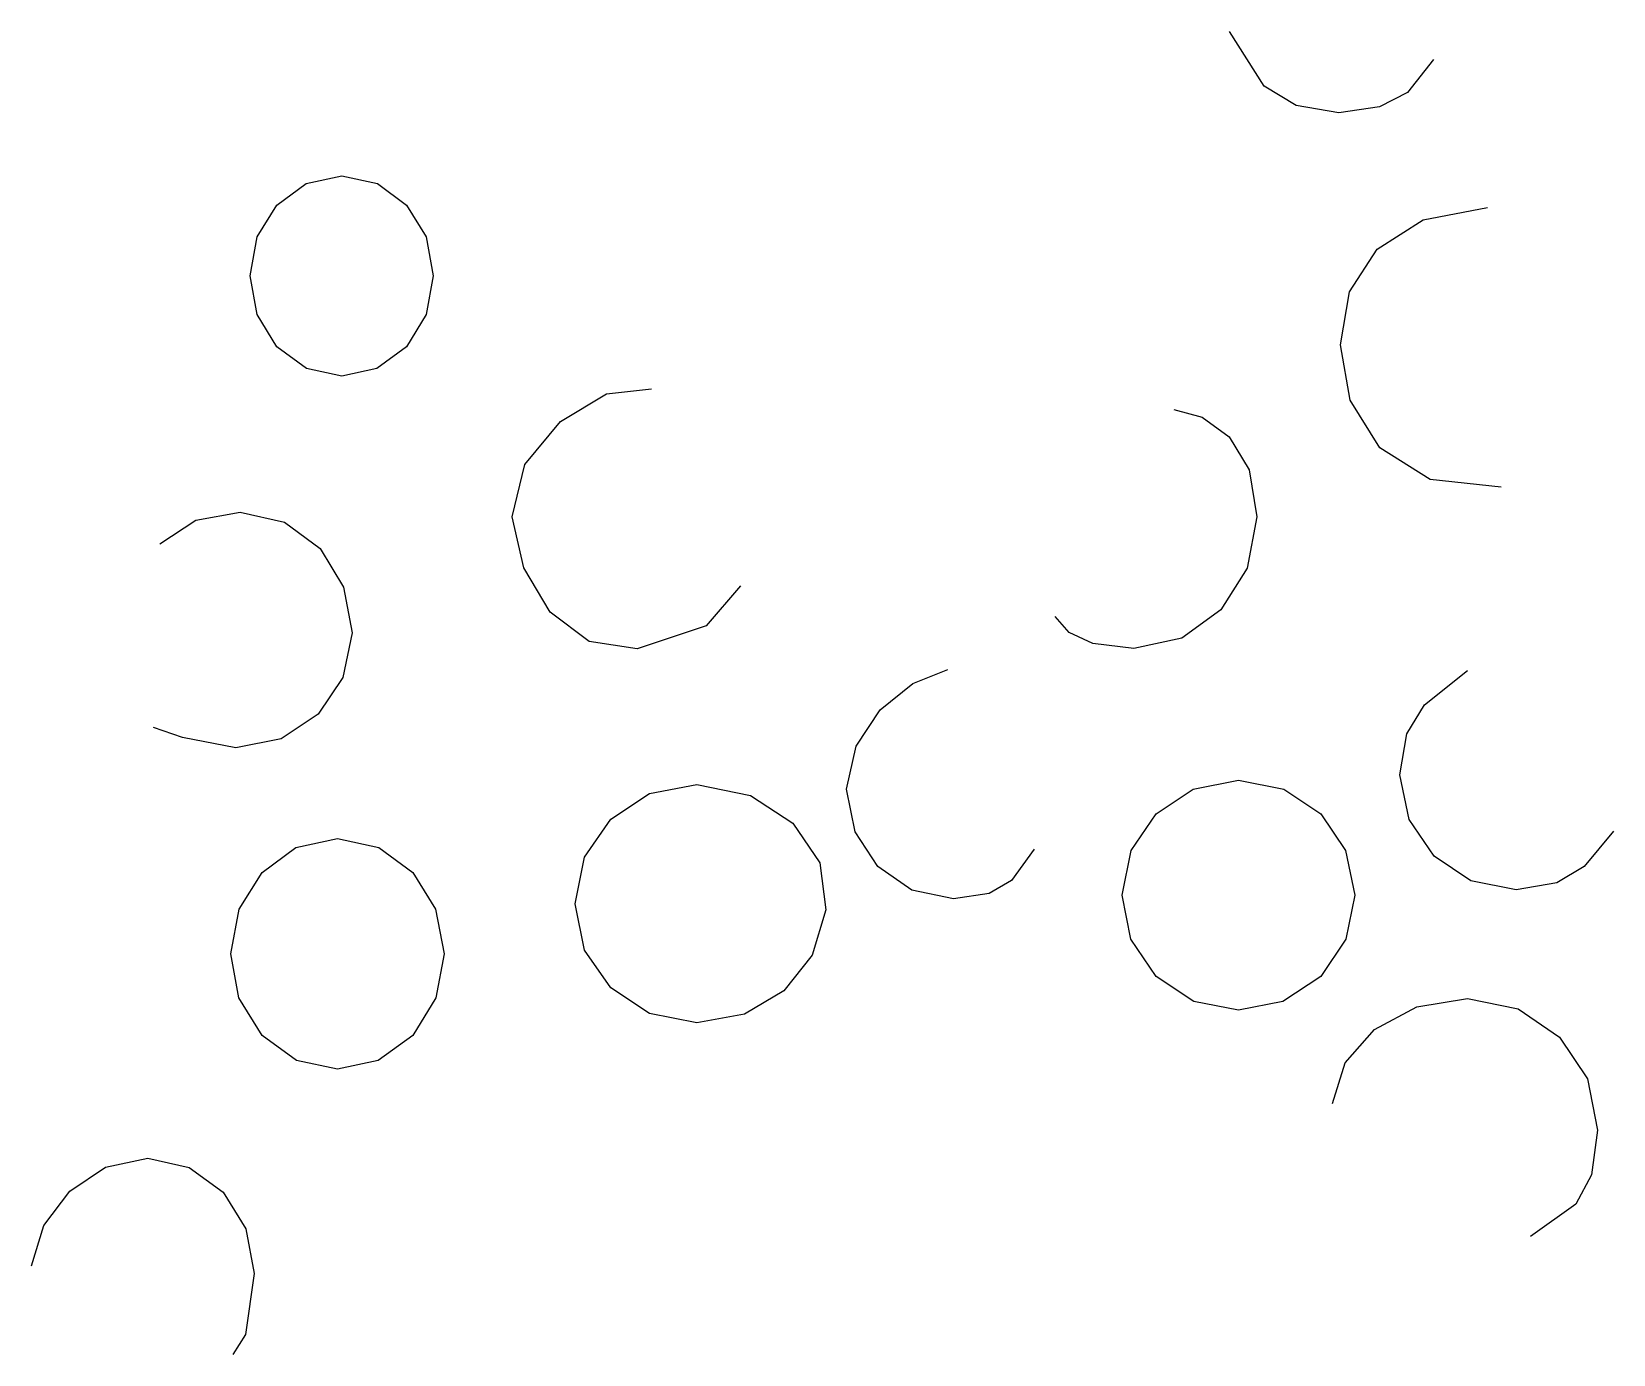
# Model space of a CAD drawing. Extents: x 29.5 to 75.4, y 123.1 to 161.5.
import ezdxf

# ---------------------------------------------------------------- set-up
doc = ezdxf.new("R2010")
doc.units = 0
doc.layers.add('bow_spots', color=7, linetype='CONTINUOUS')

msp = doc.modelspace()

# ---------------------------------------------------------------- linework, layer by layer
at = {"layer": 'bow_spots', "color": 3}
for points in [[(70.177555, 160.66048), (69.422068, 159.709589), (68.61147, 159.287548), (67.423363, 159.11176), (66.187842, 159.329441), (65.263581, 159.888851), (64.253489, 161.47106)], [(72.141336, 148.2607), (70.0733, 148.482393), (68.617365, 149.398503), (67.756382, 150.777651), (67.4732, 152.38846), (67.738523, 153.923921), (68.53683, 155.165373), (69.871632, 156.013933), (71.74644, 156.37072)], [(50.060078, 145.40154), (49.070303, 144.2324), (47.067203, 143.56969), (45.671463, 143.777665), (44.544752, 144.634011), (43.77306, 145.915842), (43.442377, 147.40027), (43.807592, 148.913134), (44.837721, 150.166563), (46.17926, 150.965097), (47.478706, 151.11328)], [(62.643046, 150.51228), (63.464696, 150.287549), (64.241999, 149.715989), (64.821162, 148.764574), (65.048392, 147.40028), (64.767903, 145.913884), (64.002983, 144.700079), (62.868455, 143.881709), (61.479141, 143.58162), (60.291173, 143.726883), (59.599604, 144.04646), (59.198499, 144.5113)], [(33.218406, 146.61734), (34.258985, 147.302905), (35.540678, 147.53568), (36.835952, 147.247528), (37.866731, 146.475408), (38.547736, 145.357818), (38.793687, 144.03326), (38.528248, 142.734683), (37.804376, 141.674253), (36.730731, 140.95929), (35.415974, 140.69712), (33.871999, 140.993435), (33.027571, 141.28975)], [(58.590694, 137.75651), (57.925116, 136.848128), (57.280598, 136.474384), (56.241562, 136.32187), (55.035929, 136.57181), (54.051397, 137.253418), (53.387609, 138.264377), (53.144205, 139.50237), (53.418201, 140.749807), (54.119671, 141.800249), (55.067839, 142.568103), (56.08193, 142.96778)], [(75.394341, 138.27609), (74.545326, 137.260246), (73.752264, 136.783323), (72.577797, 136.58188), (71.263037, 136.844052), (70.189391, 137.559018), (69.465519, 138.619452), (69.200083, 139.91803), (69.405441, 141.100673), (69.911405, 141.941901), (71.164484, 142.94242)], [(67.246828, 130.37817), (67.609838, 131.55836), (68.463387, 132.526714), (69.688072, 133.181978), (71.16449, 133.4229), (72.63279, 133.123197), (73.831819, 132.305881), (74.640226, 131.09364), (74.936663, 129.60916), (74.75941, 128.30849), (74.302057, 127.463216), (72.993484, 126.52286)], [(29.494068, 125.66923), (29.850101, 126.844082), (30.599395, 127.841398), (31.637865, 128.533452), (32.861425, 128.79252), (34.065592, 128.529811), (35.048927, 127.813379), (35.711911, 126.750767), (35.955023, 125.44952), (35.698583, 123.682971), (35.330441, 123.10587)]]:
    msp.add_lwpolyline(points, dxfattribs=at)
for points in [[(41.149591, 154.38373), (40.947295, 153.27127), (40.371203, 152.328171), (39.509019, 151.698012), (38.492004, 151.47673), (37.474989, 151.698012), (36.612805, 152.328171), (36.036713, 153.27127), (35.834417, 154.38373), (36.043265, 155.515262), (36.612808, 156.439283), (37.457552, 157.062274), (38.492004, 157.29072), (39.526456, 157.062274), (40.3712, 156.439283), (40.940743, 155.515262), (41.149591, 154.38373)], [(52.543874, 136.00055), (52.14135, 134.688936), (51.32283, 133.651039), (50.179084, 132.96846), (48.80088, 132.7228), (47.424025, 132.994241), (46.299671, 133.734486), (45.541611, 134.832415), (45.263638, 136.17691), (45.541634, 137.524995), (46.299734, 138.628908), (47.424095, 139.370349), (48.80088, 139.63102), (50.350599, 139.318325), (51.584856, 138.516304), (52.362874, 137.364023), (52.543874, 136.00055)], [(67.891317, 136.42632), (67.634205, 135.149631), (66.902009, 134.067306), (65.806199, 133.344119), (64.513603, 133.09017), (63.221007, 133.344119), (62.125198, 134.067306), (61.393002, 135.149631), (61.13589, 136.42632), (61.401329, 137.724897), (62.125201, 138.785327), (63.198846, 139.50029), (64.513603, 139.76246), (65.82836, 139.50029), (66.902005, 138.785328), (67.625878, 137.724897), (67.891317, 136.42632)], [(41.460904, 134.72205), (41.225419, 133.442736), (40.554811, 132.358185), (39.551176, 131.633512), (38.367306, 131.37904), (37.183436, 131.633511), (36.1798, 132.358185), (35.509192, 133.442736), (35.273707, 134.72205), (35.516819, 136.023297), (36.179803, 137.085909), (37.163139, 137.802341), (38.367306, 138.06505), (39.571473, 137.802341), (40.554808, 137.085908), (41.217792, 136.023297), (41.460904, 134.72205)]]:
    msp.add_lwpolyline(points, close=True, dxfattribs=at)

doc.saveas('drawing.dxf')
